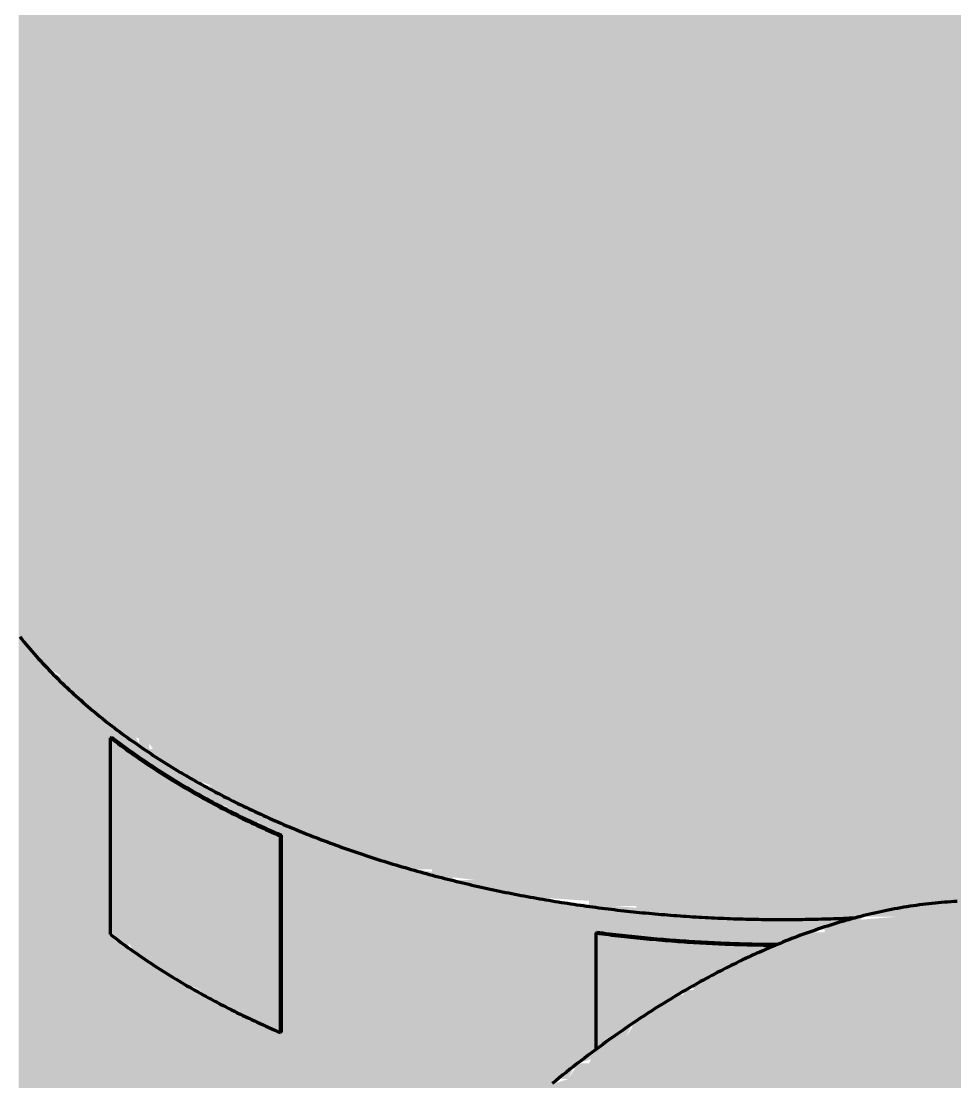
# Model space of a CAD drawing. Header units: millimetres. Extents: x 0 to 420, y 0 to 297.
# Drawn here: x 219.61 to 237.44, y 176.51 to 196.76 of the extents above; entities that cross this region are included whole.
import ezdxf

# ---------------------------------------------------------------- set-up
doc = ezdxf.new("R2010")
doc.units = ezdxf.units.MM
doc.layers.add('01-VISIBLE', color=7, linetype='CONTINUOUS', lineweight=70)
doc.layers.add('13-GRAFICA', color=30, linetype='CONTINUOUS', lineweight=18)

msp = doc.modelspace()

# ---------------------------------------------------------------- hatches: boundary and pattern name
at = {"layer": '13-GRAFICA', "true_color": 0xb21820}
h = msp.add_hatch(color=7, dxfattribs=at)
h.dxf.hatch_style = 1
h.paths.add_polyline_path([(219.7581, 224.4606), (219.7581, 224.2606), (219.8581, 224.2606), (221.2581, 222.7606), (221.3581, 222.7606), (221.3581, 201.1606), (221.1581, 201.1606), (220.9581, 201.4606), (220.7581, 201.4606), (220.7581, 201.5606), (220.1581, 202.0606), (220.1581, 202.2606), (219.6581, 202.6606), (219.6581, 184.9606), (220.0581, 184.6606), (220.0581, 184.4606), (220.4581, 184.1606), (220.4581, 183.9606), (220.6581, 183.9606), (220.7581, 183.7606), (220.9581, 183.7606), (221.1581, 183.4606), (221.3581, 183.4606), (221.3581, 183.0606), (221.3581, 179.2606), (221.3581, 172.1939), (220.8581, 172.3606), (220.7581, 172.5606), (220.1581, 172.7606), (220.0581, 172.9606), (219.6581, 173.0606), (219.5581, 173.2606), (219.5581, 185.2606), (219.5581, 202.9606), (219.5581, 224.5606)])
at = {"layer": '13-GRAFICA', "true_color": 0xffffff}
h = msp.add_hatch(color=7, dxfattribs=at)
h.dxf.hatch_style = 1
h.paths.add_polyline_path([(237.7581, 179.9606), (237.7581, 179.8606), (237.0581, 179.8606), (237.0581, 179.7606), (236.3581, 179.7606), (236.3581, 179.6606), (232.2581, 179.6606), (232.2581, 179.7606), (231.3581, 179.7606), (231.3581, 179.8606), (230.4581, 179.8606), (230.4581, 179.9606), (228.9581, 180.0606), (228.9581, 180.1606), (228.6581, 180.1606), (228.6581, 180.2606), (228.2581, 180.2606), (228.2581, 180.3606), (227.4581, 180.4606), (227.4581, 180.5606), (227.1581, 180.5606), (227.1581, 180.6606), (226.7581, 180.6606), (226.7581, 180.7606), (226.3581, 180.7606), (226.3581, 180.8606), (225.6581, 180.9606), (225.6581, 181.0606), (225.4581, 181.0606), (225.4581, 181.1606), (225.2581, 181.1606), (225.2581, 181.2606), (225.0581, 181.2606), (225.0581, 181.3606), (224.8581, 181.3606), (224.8581, 181.4606), (224.5581, 181.4606), (224.5581, 181.5606), (224.3581, 181.5606), (224.3581, 181.6606), (224.1581, 181.6606), (224.1581, 181.7606), (223.9581, 181.7606), (223.9581, 181.8606), (223.7581, 181.8606), (223.7581, 181.9606), (223.4581, 181.9606), (223.4581, 182.0606), (223.2581, 182.0606), (223.2581, 182.1606), (222.6581, 182.3606), (222.6581, 182.4606), (222.5581, 182.4606), (222.4581, 182.6606), (222.2581, 182.6606), (222.0581, 182.9606), (221.8581, 182.9606), (221.8581, 183.0606), (221.5581, 183.1606), (221.3581, 183.4606), (221.1581, 183.4606), (220.9581, 183.7606), (220.7581, 183.7606), (220.6581, 183.9606), (220.4581, 183.9606), (220.4581, 184.1606), (220.3581, 184.1606), (220.3581, 184.2606), (220.0581, 184.4606), (220.0581, 184.6606), (219.6581, 184.9606), (219.6581, 202.6606), (220.1581, 202.2606), (220.1581, 202.0606), (220.2581, 202.0606), (220.7581, 201.4606), (220.9581, 201.4606), (220.9581, 201.3606), (221.0581, 201.3606), (221.1581, 201.1606), (221.3581, 201.1606), (221.5581, 200.8606), (221.7581, 200.8606), (221.8581, 200.6606), (222.0581, 200.6606), (222.0581, 200.5606), (222.1581, 200.5606), (222.2581, 200.3606), (222.4581, 200.3606), (222.6581, 200.0606), (222.8581, 200.0606), (222.8581, 199.9606), (223.0581, 199.9606), (223.0581, 199.8606), (223.2581, 199.8606), (223.2581, 199.7606), (223.4581, 199.7606), (223.4581, 199.6606), (223.7581, 199.6606), (223.7581, 199.5606), (223.9581, 199.5606), (223.9581, 199.4606), (224.1581, 199.4606), (224.1581, 199.3606), (224.3581, 199.3606), (224.3581, 199.2606), (224.5581, 199.2606), (224.5581, 199.1606), (224.8581, 199.1606), (224.8581, 199.0606), (225.0581, 199.0606), (225.0581, 198.9606), (225.2581, 198.9606), (225.2581, 198.8606), (225.4581, 198.8606), (225.4581, 198.7606), (225.6581, 198.7606), (225.6581, 198.6606), (226.3581, 198.5606), (226.3581, 198.4606), (226.7581, 198.4606), (226.7581, 198.3606), (227.1581, 198.3606), (227.1581, 198.2606), (227.8581, 198.1606), (227.8581, 198.0606), (228.2581, 198.0606), (228.2581, 197.9606), (228.6581, 197.9606), (228.6581, 197.8606), (228.9581, 197.8606), (228.9581, 197.7606), (230.4581, 197.6606), (230.4581, 197.5606), (231.3581, 197.5606), (231.3581, 197.4606), (232.1581, 197.4606), (232.1581, 197.3606), (236.5581, 197.3606), (236.5581, 197.4606), (237.2581, 197.4606), (237.2581, 197.5606), (237.8581, 197.5606), (237.8581, 197.6606), (238.4581, 197.6606), (238.4581, 197.7606), (239.0581, 197.7606), (239.0581, 197.8606), (239.7581, 197.8606), (239.7581, 197.9606), (240.6581, 198.0606), (240.6581, 198.1606), (240.9581, 198.1606), (240.9581, 198.2606), (241.2581, 198.2606), (241.2581, 198.3606), (241.5581, 198.3606), (241.5581, 198.4606), (241.8581, 198.4606), (241.8581, 198.5606), (242.1581, 198.5606), (242.1581, 198.6606), (242.4581, 198.6606), (242.4581, 198.7606), (242.7581, 198.7606), (242.7581, 198.8606), (243.6581, 199.0606), (243.6581, 199.1606), (244.2581, 199.3606), (244.3581, 199.5606), (244.5581, 199.5606), (244.5581, 199.6606), (244.7581, 199.6606), (244.7581, 199.7606), (244.9581, 199.7606), (244.9581, 199.8606), (245.1581, 199.8606), (245.1581, 199.9606), (245.7581, 200.1606), (245.8581, 200.3606), (246.0581, 200.3606), (246.0581, 200.4606), (246.2581, 200.4606), (246.3581, 200.6606), (246.5581, 200.6606), (247.0581, 201.2606), (247.2581, 201.2606), (247.7581, 201.8606), (247.9581, 201.8606), (247.9581, 201.9606), (248.4581, 202.3606), (248.4581, 184.6606), (248.3581, 184.6606), (247.9581, 184.1606), (247.7581, 184.1606), (247.1581, 183.4606), (246.9581, 183.4606), (246.4581, 182.8606), (246.2581, 182.8606), (246.2581, 182.7606), (245.8581, 182.6606), (245.7581, 182.4606), (245.5581, 182.4606), (245.5581, 182.3606), (245.3581, 182.3606), (245.3581, 182.2606), (245.1581, 182.2606), (245.1581, 182.1606), (244.9581, 182.1606), (244.9581, 182.0606), (244.3581, 181.8606), (244.2581, 181.6606), (244.0581, 181.6606), (244.0581, 181.5606), (243.8581, 181.5606), (243.8581, 181.4606), (243.6581, 181.4606), (243.6581, 181.3606), (243.3581, 181.3606), (243.3581, 181.2606), (243.0581, 181.2606), (243.0581, 181.1606), (242.7581, 181.1606), (242.7581, 181.0606), (242.4581, 181.0606), (242.4581, 180.9606), (242.1581, 180.9606), (242.1581, 180.8606), (241.8581, 180.8606), (241.8581, 180.7606), (241.5581, 180.7606), (241.5581, 180.6606), (241.2581, 180.6606), (241.2581, 180.5606), (240.9581, 180.5606), (240.9581, 180.4606), (240.5581, 180.4606), (240.5581, 180.3606), (240.2581, 180.3606), (240.2581, 180.2606), (239.6581, 180.2606), (239.6581, 180.1606), (239.0581, 180.1606), (239.0581, 180.0606), (238.4581, 180.0606), (238.4581, 179.9606)])
at = {"layer": '13-GRAFICA', "true_color": 0xb21820}
h = msp.add_hatch(color=7, dxfattribs=at)
h.dxf.hatch_style = 1
h.paths.add_polyline_path([(221.5581, 183.1606), (221.7581, 183.1606), (221.8581, 182.9606), (222.0581, 182.9606), (222.0581, 182.8606), (222.1581, 182.8606), (222.2581, 182.6606), (222.4581, 182.6606), (222.6581, 182.3606), (222.8581, 182.3606), (222.8581, 182.2606), (223.0581, 182.2606), (223.0581, 182.1606), (223.2581, 182.1606), (223.2581, 182.0606), (223.4581, 182.0606), (223.4581, 181.9606), (223.7581, 181.9606), (223.7581, 181.8606), (223.9581, 181.8606), (223.9581, 181.7606), (224.1581, 181.7606), (224.1581, 181.6606), (224.3581, 181.6606), (224.3581, 181.5606), (224.5581, 181.5606), (224.5581, 181.4606), (224.5581, 181.2606), (224.3581, 181.2606), (224.3581, 181.3606), (224.1581, 181.3606), (224.1581, 181.4606), (223.9581, 181.4606), (223.9581, 181.5606), (223.7581, 181.5606), (223.7581, 181.6606), (223.5581, 181.6606), (223.5581, 181.7606), (222.9581, 181.9606), (222.8581, 182.1606), (222.2581, 182.3606), (222.0581, 182.6606), (221.8581, 182.6606), (221.7581, 182.8606), (221.5581, 182.8606), (221.5581, 182.9606), (221.3581, 183.0606), (221.3581, 183.4606)])
at = {"layer": '13-GRAFICA', "true_color": 0xd7beeb}
h = msp.add_hatch(color=7, dxfattribs=at)
h.dxf.hatch_style = 1
h.paths.add_polyline_path([(221.3581, 179.2606), (221.3581, 183.0606), (221.4581, 183.0606), (221.5581, 182.8606), (221.7581, 182.8606), (221.8581, 182.6606), (222.0581, 182.6606), (222.2581, 182.3606), (222.8581, 182.1606), (222.9581, 181.9606), (223.1581, 181.9606), (223.1581, 181.8606), (223.3581, 181.8606), (223.3581, 181.7606), (223.5581, 181.7606), (223.5581, 181.6606), (223.7581, 181.6606), (223.7581, 181.5606), (223.9581, 181.5606), (223.9581, 181.4606), (224.5581, 181.2606), (224.5581, 177.4606), (224.2581, 177.5606), (224.2581, 177.6606), (223.9581, 177.6606), (223.9581, 177.7606), (223.7581, 177.7606), (223.7581, 177.8606), (223.5581, 177.8606), (223.5581, 177.9606), (223.3581, 177.9606), (223.3581, 178.0606), (223.1581, 178.0606), (223.0581, 178.2606), (222.4581, 178.4606), (222.3581, 178.6606), (222.1581, 178.6606), (222.0581, 178.8606), (221.8581, 178.8606), (221.6581, 179.1606), (221.4581, 179.1606), (221.4581, 179.2606)])
at = {"layer": '13-GRAFICA', "true_color": 0xb21820}
h = msp.add_hatch(color=7, dxfattribs=at)
h.dxf.hatch_style = 1
h.paths.add_polyline_path([(224.8581, 181.4606), (224.8581, 181.3606), (225.0581, 181.3606), (225.0581, 181.2606), (225.2581, 181.2606), (225.2581, 181.1606), (225.4581, 181.1606), (225.4581, 181.0606), (225.6581, 181.0606), (225.6581, 180.9606), (226.3581, 180.8606), (226.3581, 180.7606), (226.7581, 180.7606), (226.7581, 180.6606), (227.1581, 180.6606), (227.1581, 180.5606), (227.8581, 180.4606), (227.8581, 180.3606), (228.2581, 180.3606), (228.2581, 180.2606), (228.6581, 180.2606), (228.6581, 180.1606), (228.9581, 180.1606), (228.9581, 180.0606), (229.6581, 180.0606), (229.6581, 179.9606), (232.2581, 179.7606), (232.2581, 179.6606), (235.6581, 179.6606), (235.6581, 179.5606), (235.1581, 179.5606), (235.1581, 179.4606), (234.6581, 179.3606), (234.6581, 179.2606), (234.4581, 179.2606), (234.4581, 179.1606), (232.2581, 179.1606), (232.2581, 179.2606), (230.5581, 179.3606), (230.5581, 176.9606), (230.2581, 176.8606), (230.2581, 176.7606), (230.1581, 176.7606), (230.0581, 176.5606), (229.8581, 176.5606), (229.7581, 176.3606), (229.5581, 176.3606), (229.5581, 176.2606), (226.4581, 173.2606), (226.4581, 173.0606), (226.2581, 172.9606), (226.2581, 172.7606), (225.9581, 172.5606), (225.9581, 172.3606), (225.6581, 172.1606), (225.6581, 171.9606), (225.4581, 171.8606), (225.4581, 171.6606), (225.1581, 171.4606), (225.1581, 171.2606), (224.8581, 171.0606), (224.8581, 170.8606), (224.6581, 170.7606), (224.6581, 170.5606), (224.5581, 170.4939), (224.5581, 177.4606), (224.5581, 181.2606), (224.5581, 181.4606)])
at = {"layer": '13-GRAFICA', "true_color": 0x202020}
h = msp.add_hatch(color=7, dxfattribs=at)
h.dxf.hatch_style = 1
h.paths.add_polyline_path([(229.5581, 176.3606), (229.7581, 176.3606), (229.7581, 176.4606), (230.0581, 176.5606), (230.2581, 176.8606), (230.4581, 176.8606), (230.5581, 177.0606), (230.7581, 177.0606), (230.9581, 177.3606), (231.1581, 177.3606), (231.3581, 177.6606), (231.5581, 177.6606), (231.6581, 177.8606), (231.8581, 177.8606), (232.0581, 178.1606), (232.2581, 178.1606), (232.2581, 178.2606), (232.4581, 178.2606), (232.4581, 178.3606), (232.6581, 178.3606), (232.6581, 178.4606), (232.8581, 178.4606), (232.8581, 178.5606), (233.0581, 178.5606), (233.0581, 178.6606), (233.3581, 178.6606), (233.3581, 178.7606), (233.5581, 178.7606), (233.5581, 178.8606), (233.7581, 178.8606), (233.7581, 178.9606), (234.0581, 178.9606), (234.0581, 179.0606), (234.2581, 179.0606), (234.2581, 179.1606), (234.4581, 179.1606), (234.4581, 179.2606), (234.6581, 179.2606), (234.6581, 179.3606), (234.9581, 179.3606), (234.9581, 179.4606), (235.1581, 179.4606), (235.1581, 179.5606), (236.3581, 179.6606), (236.3581, 179.7606), (237.0581, 179.7606), (237.0581, 179.8606), (237.7581, 179.8606), (237.7581, 179.9606), (238.2581, 179.9606), (238.2581, 179.8606), (238.7581, 179.8606), (238.7581, 179.7606), (239.6581, 179.6606), (239.6581, 179.5606), (240.0581, 179.5606), (240.0581, 179.4606), (240.5581, 179.4606), (240.5581, 179.3606), (240.7581, 179.3606), (240.8581, 179.1606), (241.2581, 179.0606), (241.3581, 178.8606), (241.9581, 178.6606), (242.0581, 178.4606), (242.2581, 178.4606), (242.2581, 178.3606), (242.6581, 178.2606), (242.7581, 178.0606), (243.3581, 177.8606), (243.4581, 177.6606), (243.8581, 177.5606), (243.9581, 177.3606), (244.5581, 177.1606), (244.6581, 176.9606), (244.8581, 176.9606), (244.9581, 176.7606), (245.1581, 176.7606), (245.1581, 168.3606), (245.0581, 168.3606), (245.0581, 168.7606), (244.9581, 168.7606), (244.9581, 169.1606), (244.8581, 169.1606), (244.8581, 169.6606), (244.7581, 169.6606), (244.7581, 170.0606), (244.6581, 170.0606), (244.6581, 170.2606), (244.4581, 170.3606), (244.3581, 170.7606), (244.1581, 170.8606), (244.0581, 171.2606), (243.8581, 171.3606), (243.8581, 171.5606), (243.7581, 171.5606), (243.4581, 171.9606), (243.2581, 171.9606), (243.0581, 172.2606), (242.8581, 172.2606), (242.8581, 172.3606), (242.7581, 172.3606), (242.6581, 172.5606), (242.4581, 172.5606), (242.4581, 172.6606), (241.7581, 172.7606), (241.7581, 172.8606), (241.2581, 172.8606), (241.2581, 172.9606), (240.8581, 172.9606), (240.8581, 173.0606), (239.8581, 172.9606), (239.8581, 172.8606), (239.1581, 172.8606), (239.1581, 172.7606), (238.5581, 172.7606), (238.5581, 172.6606), (238.3581, 172.6606), (238.3581, 172.5606), (238.1581, 172.5606), (238.1581, 172.4606), (237.9581, 172.4606), (237.9581, 172.3606), (237.6581, 172.3606), (237.6581, 172.2606), (237.4581, 172.2606), (237.4581, 172.1606), (237.2581, 172.1606), (237.2581, 172.0606), (236.9581, 172.0606), (236.9581, 171.9606), (236.5581, 171.8606), (236.4581, 171.6606), (236.2581, 171.6606), (236.1581, 171.4606), (235.9581, 171.4606), (235.7581, 171.1606), (235.5581, 171.1606), (235.4581, 170.9606), (235.2581, 170.9606), (235.0581, 170.6606), (234.8581, 170.6606), (234.7581, 170.4606), (234.5581, 170.4606), (234.5581, 170.3606), (232.3581, 168.2606), (232.3581, 168.0606), (232.0581, 167.8606), (232.0581, 167.6606), (231.8581, 167.5606), (231.8581, 167.3606), (231.5581, 167.1606), (231.5581, 166.9606), (231.2581, 166.7606), (231.2581, 166.5606), (231.0581, 166.4606), (231.0581, 166.2606), (230.9581, 166.2606), (230.9581, 166.1606), (230.7581, 166.0606), (230.7581, 165.8606), (230.5581, 165.7606), (230.5581, 165.5606), (230.4581, 165.5606), (230.4581, 165.3606), (230.3581, 165.3606), (230.3581, 165.1606), (230.2581, 165.1606), (230.2581, 164.9606), (230.1581, 164.9606), (229.9581, 164.3606), (229.7581, 164.2606), (229.7581, 164.0606), (229.6581, 164.0606), (229.6581, 163.8606), (229.5581, 163.8606), (229.5581, 163.6606), (229.4581, 163.6606), (229.4581, 163.4606), (229.3581, 163.4606), (229.3581, 163.2606), (229.2581, 163.2606), (229.2581, 163.0606), (229.1581, 163.0606), (229.0581, 162.4606), (228.9581, 162.4606), (228.9581, 162.2606), (228.8581, 162.2606), (228.6581, 161.3606), (228.5581, 161.3606), (228.5581, 161.1606), (228.4581, 161.1606), (228.4581, 160.8606), (228.3581, 160.8606), (228.3581, 160.5606), (228.2581, 160.5606), (228.2581, 160.2606), (228.1581, 160.2606), (228.1581, 159.6606), (228.0581, 159.6606), (228.0581, 159.1606), (227.9581, 159.1606), (227.9581, 158.6606), (227.8581, 158.6606), (227.8581, 158.0606), (227.7581, 158.0606), (227.7581, 174.5006)])
at = {"layer": '13-GRAFICA', "true_color": 0xb21820}
h = msp.add_hatch(color=7, dxfattribs=at)
h.dxf.hatch_style = 1
h.paths.add_polyline_path([(224.3581, 170.3606), (224.3581, 170.4606), (224.1581, 170.4606), (224.0581, 170.6606), (223.4581, 170.8606), (223.3581, 171.0606), (222.7581, 171.2606), (222.6581, 171.4606), (222.2581, 171.5606), (222.1581, 171.7606), (221.5581, 171.9606), (221.4581, 172.1606), (221.3581, 172.1939), (221.3581, 179.2606), (221.6581, 179.1606), (221.6581, 179.0606), (221.7581, 179.0606), (221.8581, 178.8606), (222.0581, 178.8606), (222.1581, 178.6606), (222.3581, 178.6606), (222.4581, 178.4606), (222.6581, 178.4606), (222.6581, 178.3606), (223.0581, 178.2606), (223.1581, 178.0606), (223.3581, 178.0606), (223.3581, 177.9606), (223.5581, 177.9606), (223.5581, 177.8606), (223.7581, 177.8606), (223.7581, 177.7606), (223.9581, 177.7606), (223.9581, 177.6606), (224.2581, 177.6606), (224.2581, 177.5606), (224.5581, 177.4606), (224.5581, 170.4939)])
at = {"layer": '13-GRAFICA', "true_color": 0xf7c8d7}
h = msp.add_hatch(color=7, dxfattribs=at)
h.dxf.hatch_style = 1
h.paths.add_polyline_path([(230.5581, 177.0606), (230.5581, 179.3606), (232.2581, 179.2606), (232.2581, 179.1606), (234.2581, 179.1606), (234.2581, 179.0606), (234.0581, 179.0606), (234.0581, 178.9606), (233.7581, 178.9606), (233.7581, 178.8606), (233.5581, 178.8606), (233.5581, 178.7606), (233.3581, 178.7606), (233.3581, 178.6606), (233.0581, 178.6606), (233.0581, 178.5606), (232.8581, 178.5606), (232.8581, 178.4606), (232.6581, 178.4606), (232.6581, 178.3606), (232.0581, 178.1606), (231.8581, 177.8606), (231.6581, 177.8606), (231.5581, 177.6606), (231.3581, 177.6606), (231.3581, 177.5606), (231.2581, 177.5606), (231.1581, 177.3606), (230.9581, 177.3606), (230.7581, 177.0606)])

# ---------------------------------------------------------------- linework, layer by layer
at = {"layer": '01-VISIBLE'}
for p, q in [((221.3384, 183.0858), (221.3144, 183.0754)), ((221.3144, 179.3195), (221.3144, 183.0754)), ((224.5799, 181.2143), (224.562, 181.2004)), ((224.562, 177.4445), (224.562, 181.2004)), ((224.5799, 177.4584), (224.5799, 181.2143)), ((230.5986, 179.3633), (230.5919, 179.3464)), ((230.5919, 177.1284), (230.5919, 179.3464)), ((224.5799, 177.4584), (224.562, 177.4445))]:
    msp.add_line(p, q, dxfattribs=at)
for points in [[(219.5844, 185.0029), (219.6219, 184.956), (219.6597, 184.9093), (219.6979, 184.863), (219.7364, 184.8169), (219.7752, 184.7711), (219.8143, 184.7255), (219.8537, 184.6802), (219.8934, 184.6352), (219.9335, 184.5905), (219.9738, 184.546), (220.0144, 184.5018), (220.0553, 184.4578), (220.0965, 184.4141), (220.138, 184.3707), (220.1797, 184.3275), (220.2217, 184.2846), (220.264, 184.242), (220.3065, 184.1996), (220.3493, 184.1574), (220.3923, 184.1156), (220.4356, 184.074), (220.4791, 184.0326), (220.5229, 183.9915), (220.5669, 183.9507), (220.6112, 183.9101), (220.6556, 183.8697), (220.7003, 183.8296), (220.7453, 183.7898), (220.7904, 183.7502), (220.8358, 183.7109), (220.8813, 183.6718), (220.9271, 183.6329), (220.9731, 183.5943), (221.0193, 183.556), (221.0657, 183.5179), (221.1123, 183.48), (221.1591, 183.4424), (221.2061, 183.405), (221.2533, 183.3679), (221.3007, 183.331), (221.3482, 183.2943), (221.3959, 183.2579), (221.4439, 183.2217), (221.4919, 183.1857), (221.5402, 183.15), (221.5886, 183.1145), (221.6372, 183.0792), (221.686, 183.0442), (221.7349, 183.0094), (221.784, 182.9748), (221.8333, 182.9405), (221.8827, 182.9064), (221.9322, 182.8725), (221.982, 182.8388), (222.0318, 182.8054), (222.0818, 182.7721), (222.132, 182.7391), (222.1823, 182.7063), (222.2327, 182.6738), (222.2833, 182.6414), (222.3341, 182.6093), (222.3849, 182.5774), (222.4359, 182.5457), (222.487, 182.5142), (222.5383, 182.4829), (222.5897, 182.4519), (222.6412, 182.421), (222.6928, 182.3904), (222.7446, 182.3599), (222.7965, 182.3297), (222.8485, 182.2997), (222.9006, 182.2699), (222.9528, 182.2403), (223.0052, 182.2109), (223.0576, 182.1817), (223.1102, 182.1527), (223.1629, 182.1239), (223.2157, 182.0953), (223.2686, 182.0669), (223.3216, 182.0387), (223.3747, 182.0107), (223.428, 181.9829), (223.4813, 181.9553), (223.5347, 181.9279), (223.5882, 181.9007), (223.6419, 181.8736), (223.6956, 181.8468), (223.7494, 181.8202), (223.8033, 181.7937), (223.8573, 181.7675), (223.9114, 181.7414), (223.9656, 181.7155), (224.0198, 181.6898), (224.0742, 181.6643), (224.1286, 181.639), (224.1832, 181.6139), (224.2378, 181.5889), (224.2925, 181.5642), (224.3473, 181.5396), (224.4021, 181.5152), (224.4571, 181.491), (224.5121, 181.467), (224.5672, 181.4431), (224.6224, 181.4194), (224.6776, 181.3959), (224.733, 181.3726), (224.7884, 181.3495), (224.8439, 181.3265), (224.8994, 181.3037), (224.955, 181.2811), (225.0107, 181.2587), (225.0665, 181.2364), (225.1223, 181.2143), (225.1782, 181.1924), (225.2342, 181.1706), (225.2902, 181.1491), (225.3463, 181.1277), (225.4025, 181.1064), (225.4587, 181.0854), (225.515, 181.0645), (225.5714, 181.0437), (225.6278, 181.0232), (225.6843, 181.0028), (225.7408, 180.9826), (225.7974, 180.9625), (225.854, 180.9426), (225.9107, 180.9229), (225.9675, 180.9033), (226.0243, 180.8839), (226.0812, 180.8647), (226.1381, 180.8456), (226.1951, 180.8267), (226.2522, 180.8079), (226.3093, 180.7893), (226.3664, 180.7709), (226.4236, 180.7526), (226.4809, 180.7345), (226.5382, 180.7166), (226.5955, 180.6988), (226.6529, 180.6811), (226.7103, 180.6636), (226.7678, 180.6463), (226.8254, 180.6291), (226.8829, 180.6121), (226.9406, 180.5953), (226.9983, 180.5786), (227.056, 180.562), (227.1137, 180.5456), (227.1715, 180.5294), (227.2294, 180.5133), (227.2873, 180.4974), (227.3452, 180.4816), (227.4032, 180.466), (227.4612, 180.4505), (227.5193, 180.4352), (227.5774, 180.42), (227.6355, 180.405), (227.6937, 180.3901), (227.7519, 180.3754), (227.8101, 180.3608), (227.8684, 180.3464), (227.9267, 180.3321), (227.9851, 180.3179), (228.0435, 180.304), (228.1019, 180.2901), (228.1604, 180.2764), (228.2189, 180.2629), (228.2774, 180.2495), (228.336, 180.2362), (228.3946, 180.2231), (228.4532, 180.2102), (228.5118, 180.1974), (228.5705, 180.1847), (228.6293, 180.1722), (228.688, 180.1598), (228.7468, 180.1475), (228.8056, 180.1354), (228.8644, 180.1235), (228.9233, 180.1117), (228.9822, 180.1), (229.0411, 180.0885), (229.1001, 180.0771), (229.1591, 180.0658), (229.2181, 180.0547), (229.2771, 180.0438), (229.3362, 180.0329), (229.3953, 180.0223), (229.4544, 180.0117), (229.5135, 180.0013), (229.5727, 179.9911), (229.6319, 179.9809), (229.6911, 179.9709), (229.7503, 179.9611), (229.8096, 179.9514), (229.8688, 179.9418), (229.9281, 179.9324), (229.9875, 179.9231), (230.0468, 179.9139), (230.1062, 179.9049), (230.1655, 179.896), (230.2249, 179.8873), (230.2844, 179.8787), (230.3438, 179.8702), (230.4033, 179.8619), (230.4628, 179.8537), (230.5223, 179.8456), (230.5818, 179.8377), (230.6413, 179.8299), (230.7009, 179.8222), (230.7604, 179.8147), (230.82, 179.8073), (230.8796, 179.8001), (230.9393, 179.7929), (230.9989, 179.7859), (231.0585, 179.7791), (231.1182, 179.7724), (231.1779, 179.7658), (231.2376, 179.7593), (231.2973, 179.753), (231.357, 179.7469), (231.4168, 179.7408), (231.4765, 179.7349), (231.5363, 179.7291), (231.5961, 179.7235), (231.6558, 179.7179), (231.7156, 179.7125), (231.7755, 179.7073), (231.8353, 179.7022), (231.8951, 179.6972), (231.955, 179.6923), (232.0148, 179.6876), (232.0747, 179.683), (232.1346, 179.6786), (232.1945, 179.6742), (232.2544, 179.67), (232.3143, 179.666), (232.3742, 179.662), (232.4341, 179.6582), (232.494, 179.6545), (232.554, 179.651), (232.6139, 179.6476), (232.6739, 179.6443), (232.7338, 179.6412), (232.7938, 179.6381), (232.8538, 179.6353), (232.9138, 179.6325), (232.9738, 179.6299), (233.0337, 179.6274), (233.0937, 179.625), (233.1537, 179.6228), (233.2138, 179.6207), (233.2738, 179.6187), (233.3338, 179.6168), (233.3938, 179.6151), (233.4538, 179.6135), (233.5139, 179.6121), (233.5739, 179.6108), (233.6339, 179.6096), (233.6939, 179.6085), (233.754, 179.6076), (233.814, 179.6068), (233.8741, 179.6061), (233.9341, 179.6055), (233.9941, 179.6051), (234.0542, 179.6048), (234.1142, 179.6047), (234.1743, 179.6047), (234.2343, 179.6048), (234.2944, 179.605), (234.3544, 179.6054), (234.4145, 179.6059), (234.4745, 179.6065), (234.5345, 179.6072), (234.5946, 179.6081), (234.6546, 179.6091), (234.7146, 179.6103), (234.7747, 179.6115), (234.8347, 179.613), (234.8947, 179.6145), (234.9547, 179.6161), (235.0148, 179.6179), (235.0748, 179.6199), (235.1348, 179.6219), (235.1948, 179.6241), (235.2548, 179.6264), (235.3148, 179.6289), (235.3748, 179.6314), (235.4348, 179.6341), (235.4947, 179.637), (235.5547, 179.6399)], [(221.3144, 183.0754), (221.3625, 183.0384), (221.4107, 183.0017), (221.4592, 182.9653), (221.5078, 182.929), (221.5566, 182.893), (221.6055, 182.8572), (221.6547, 182.8217), (221.704, 182.7864), (221.7535, 182.7514), (221.8031, 182.7165), (221.8529, 182.6819), (221.9029, 182.6476), (221.953, 182.6134), (222.0033, 182.5795), (222.0537, 182.5458), (222.1043, 182.5124), (222.155, 182.4791), (222.2059, 182.4461), (222.2569, 182.4134), (222.308, 182.3808), (222.3593, 182.3484), (222.4108, 182.3163), (222.4623, 182.2844), (222.514, 182.2527), (222.5659, 182.2213), (222.6178, 182.19), (222.6699, 182.159), (222.7222, 182.1281), (222.7745, 182.0975), (222.827, 182.0671), (222.8796, 182.0369), (222.9323, 182.0069), (222.9851, 181.9772), (223.038, 181.9476), (223.0911, 181.9182), (223.1443, 181.8891), (223.1976, 181.8601), (223.251, 181.8314), (223.3045, 181.8029), (223.3581, 181.7745), (223.4118, 181.7464), (223.4656, 181.7184), (223.5195, 181.6907), (223.5736, 181.6632), (223.6277, 181.6358), (223.6819, 181.6087), (223.7362, 181.5817), (223.7907, 181.555), (223.8452, 181.5284), (223.8998, 181.502), (223.9545, 181.4759), (224.0093, 181.4499), (224.0642, 181.4241), (224.1191, 181.3985), (224.1742, 181.3731), (224.2293, 181.3478), (224.2846, 181.3228), (224.3399, 181.298), (224.3953, 181.2733), (224.4508, 181.2488), (224.5063, 181.2245), (224.562, 181.2004)], [(221.3384, 183.0858), (221.3864, 183.0489), (221.4346, 183.0122), (221.4829, 182.9758), (221.5314, 182.9397), (221.5802, 182.9037), (221.629, 182.868), (221.6781, 182.8326), (221.7273, 182.7973), (221.7767, 182.7623), (221.8262, 182.7276), (221.8759, 182.693), (221.9258, 182.6587), (221.9758, 182.6247), (222.026, 182.5908), (222.0763, 182.5572), (222.1268, 182.5238), (222.1775, 182.4906), (222.2282, 182.4577), (222.2792, 182.425), (222.3302, 182.3925), (222.3814, 182.3602), (222.4327, 182.3281), (222.4842, 182.2963), (222.5358, 182.2646), (222.5876, 182.2332), (222.6394, 182.202), (222.6914, 182.171), (222.7436, 182.1403), (222.7958, 182.1097), (222.8482, 182.0794), (222.9007, 182.0492), (222.9533, 182.0193), (223.006, 181.9896), (223.0588, 181.9601), (223.1118, 181.9308), (223.1649, 181.9017), (223.2181, 181.8728), (223.2714, 181.8441), (223.3248, 181.8156), (223.3783, 181.7873), (223.4319, 181.7592), (223.4856, 181.7313), (223.5394, 181.7037), (223.5934, 181.6762), (223.6474, 181.6489), (223.7015, 181.6218), (223.7557, 181.5949), (223.8101, 181.5682), (223.8645, 181.5417), (223.919, 181.5153), (223.9736, 181.4892), (224.0283, 181.4633), (224.083, 181.4375), (224.1379, 181.412), (224.1929, 181.3866), (224.2479, 181.3614), (224.303, 181.3365), (224.3582, 181.3117), (224.4135, 181.287), (224.4689, 181.2626), (224.5244, 181.2384), (224.5799, 181.2143)], [(237.4868, 179.9485), (237.4267, 179.9455), (237.3666, 179.9419), (237.3066, 179.938), (237.2465, 179.9336), (237.1866, 179.9287), (237.1266, 179.9235), (237.0667, 179.9178), (237.0068, 179.9117), (236.947, 179.9051), (236.8872, 179.8982), (236.8275, 179.8908), (236.7678, 179.8831), (236.7081, 179.8749), (236.6486, 179.8664), (236.5891, 179.8574), (236.5296, 179.8481), (236.4702, 179.8384), (236.4109, 179.8283), (236.3516, 179.8178), (236.2924, 179.8069), (236.2333, 179.7957), (236.1742, 179.7841), (236.1152, 179.7722), (236.0563, 179.7598), (235.9975, 179.7472), (235.9387, 179.7341), (235.8801, 179.7207), (235.8215, 179.707), (235.7629, 179.6929), (235.7045, 179.6785), (235.6462, 179.6638), (235.5879, 179.6487), (235.5297, 179.6333), (235.4716, 179.6175), (235.4136, 179.6015), (235.3557, 179.5851), (235.2979, 179.5684), (235.2402, 179.5514), (235.1825, 179.5341), (235.125, 179.5164), (235.0675, 179.4985), (235.0102, 179.4803), (234.9529, 179.4617), (234.8957, 179.4429), (234.8387, 179.4238), (234.7817, 179.4044), (234.7248, 179.3847), (234.6681, 179.3647), (234.6114, 179.3444), (234.5548, 179.3239), (234.4984, 179.3031), (234.442, 179.282), (234.3857, 179.2606), (234.3296, 179.239), (234.2735, 179.2171), (234.2176, 179.1949), (234.1617, 179.1725), (234.106, 179.1498), (234.0503, 179.1269), (233.9948, 179.1037), (233.9393, 179.0802), (233.884, 179.0565), (233.8288, 179.0326), (233.7737, 179.0084), (233.7187, 178.984), (233.6638, 178.9593), (233.609, 178.9344), (233.5543, 178.9093), (233.4997, 178.8839), (233.4452, 178.8583), (233.3909, 178.8325), (233.3366, 178.8064), (233.2825, 178.7802), (233.2285, 178.7537), (233.1745, 178.7269), (233.1207, 178.7), (233.067, 178.6728), (233.0134, 178.6455), (232.9599, 178.6179), (232.9065, 178.5901), (232.8532, 178.5621), (232.8001, 178.5339), (232.747, 178.5055), (232.6941, 178.4768), (232.6412, 178.448), (232.5885, 178.419), (232.5359, 178.3898), (232.4834, 178.3604), (232.431, 178.3307), (232.3787, 178.3009), (232.3265, 178.2709)], [(221.3144, 179.3195), (221.3625, 179.2826), (221.4107, 179.2458), (221.4592, 179.2094), (221.5078, 179.1731), (221.5566, 179.1371), (221.6055, 179.1014), (221.6547, 179.0658), (221.704, 179.0305), (221.7535, 178.9955), (221.8031, 178.9606), (221.8529, 178.926), (221.9029, 178.8917), (221.953, 178.8575), (222.0033, 178.8236), (222.0537, 178.79), (222.1043, 178.7565), (222.155, 178.7233), (222.2059, 178.6903), (222.2569, 178.6575), (222.308, 178.6249), (222.3593, 178.5926), (222.4108, 178.5604), (222.4623, 178.5285), (222.514, 178.4968), (222.5659, 178.4654), (222.6178, 178.4341), (222.6699, 178.4031), (222.7222, 178.3723), (222.7745, 178.3416), (222.827, 178.3112), (222.8796, 178.281), (222.9323, 178.2511), (222.9851, 178.2213), (223.038, 178.1917), (223.0911, 178.1624), (223.1443, 178.1332), (223.1976, 178.1043), (223.251, 178.0755), (223.3045, 178.047), (223.3581, 178.0186), (223.4118, 177.9905), (223.4656, 177.9626), (223.5195, 177.9348), (223.5736, 177.9073), (223.6277, 177.8799), (223.6819, 177.8528), (223.7362, 177.8258), (223.7907, 177.7991), (223.8452, 177.7725), (223.8998, 177.7462), (223.9545, 177.72), (224.0093, 177.694), (224.0642, 177.6682), (224.1191, 177.6426), (224.1742, 177.6172), (224.2293, 177.592), (224.2846, 177.5669), (224.3399, 177.5421), (224.3953, 177.5174), (224.4508, 177.4929), (224.5063, 177.4686), (224.562, 177.4445)], [(230.5919, 179.3464), (230.6518, 179.3386), (230.7116, 179.331), (230.7715, 179.3234), (230.8314, 179.316), (230.8913, 179.3087), (230.9513, 179.3016), (231.0112, 179.2946), (231.0712, 179.2878), (231.1312, 179.281), (231.1911, 179.2745), (231.2512, 179.268), (231.3112, 179.2617), (231.3712, 179.2555), (231.4313, 179.2495), (231.4913, 179.2435), (231.5514, 179.2378), (231.6115, 179.2321), (231.6716, 179.2266), (231.7317, 179.2212), (231.7918, 179.216), (231.852, 179.2109), (231.9121, 179.2059), (231.9723, 179.2011), (232.0324, 179.1963), (232.0926, 179.1918), (232.1528, 179.1873), (232.213, 179.183), (232.2732, 179.1788), (232.3334, 179.1748), (232.3937, 179.1709), (232.4539, 179.1671), (232.5142, 179.1634), (232.5744, 179.1599), (232.6347, 179.1565), (232.6949, 179.1533), (232.7552, 179.1502), (232.8155, 179.1472), (232.8758, 179.1443), (232.9361, 179.1416), (232.9964, 179.139), (233.0567, 179.1366), (233.117, 179.1342), (233.1773, 179.132), (233.2376, 179.13), (233.2979, 179.128), (233.3583, 179.1262), (233.4186, 179.1246), (233.4789, 179.123), (233.5393, 179.1216), (233.5996, 179.1203), (233.6599, 179.1192), (233.7203, 179.1182), (233.7806, 179.1173), (233.841, 179.1165), (233.9013, 179.1159), (233.9617, 179.1154), (234.022, 179.1151)], [(230.5986, 179.3633), (230.659, 179.3554), (230.7195, 179.3477), (230.78, 179.3401), (230.8405, 179.3326), (230.901, 179.3253), (230.9615, 179.3181), (231.0221, 179.311), (231.0827, 179.3041), (231.1432, 179.2973), (231.2038, 179.2907), (231.2645, 179.2842), (231.3251, 179.2778), (231.3857, 179.2716), (231.4464, 179.2655), (231.5071, 179.2596), (231.5677, 179.2538), (231.6284, 179.2481), (231.6891, 179.2426), (231.7499, 179.2371), (231.8106, 179.2319), (231.8713, 179.2268), (231.9321, 179.2218), (231.9929, 179.2169), (232.0536, 179.2122), (232.1144, 179.2076), (232.1752, 179.2032), (232.236, 179.1988), (232.2969, 179.1947), (232.3577, 179.1906), (232.4185, 179.1867), (232.4794, 179.1829), (232.5402, 179.1793), (232.6011, 179.1758), (232.6619, 179.1725), (232.7228, 179.1692), (232.7837, 179.1661), (232.8446, 179.1632), (232.9055, 179.1603), (232.9664, 179.1577), (233.0273, 179.1551), (233.0882, 179.1527), (233.1491, 179.1504), (233.21, 179.1482), (233.271, 179.1462), (233.3319, 179.1443), (233.3928, 179.1426), (233.4538, 179.141), (233.5147, 179.1395), (233.5757, 179.1382), (233.6366, 179.137), (233.6976, 179.1359), (233.7585, 179.1349), (233.8195, 179.1341), (233.8804, 179.1335), (233.9414, 179.1329), (234.0023, 179.1325), (234.0633, 179.1322)], [(232.3265, 178.2709), (232.251, 178.2271), (232.1757, 178.1828), (232.1007, 178.1382), (232.0259, 178.0931), (231.9513, 178.0477), (231.8769, 178.0019), (231.8028, 177.9557), (231.7289, 177.9092), (231.6552, 177.8623), (231.5818, 177.815), (231.5086, 177.7674), (231.4356, 177.7195), (231.3628, 177.6711), (231.2903, 177.6225), (231.218, 177.5735), (231.1459, 177.5242), (231.0741, 177.4745), (231.0025, 177.4245), (230.9311, 177.3742), (230.86, 177.3235), (230.7891, 177.2726), (230.7184, 177.2213), (230.6479, 177.1697), (230.5777, 177.1178), (230.5076, 177.0656), (230.4378, 177.0131), (230.3683, 176.9603), (230.2989, 176.9072), (230.2298, 176.8538), (230.1609, 176.8001), (230.0923, 176.7462), (230.0238, 176.6919), (229.9556, 176.6374), (229.8876, 176.5826), (229.8199, 176.5275), (229.7523, 176.4721)]]:
    msp.add_lwpolyline(points, dxfattribs=at)

doc.saveas('drawing.dxf')
